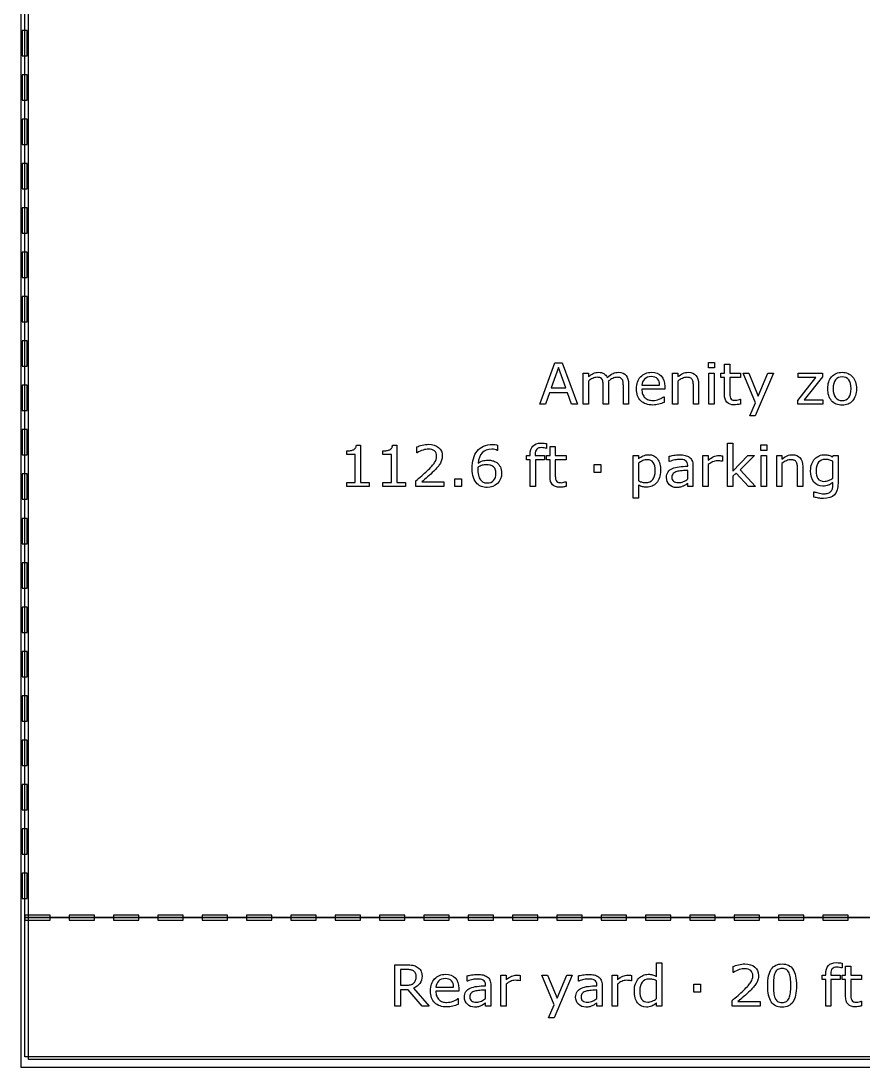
# Model space of a CAD drawing. Extents: x -13 to 750, y 12 to 2314.
# Drawn here: x 43.4 to 176.3, y 1844.3 to 2009.4 of the extents above; entities that cross this region are included whole.
import ezdxf

# ---------------------------------------------------------------- set-up
doc = ezdxf.new("R2010")
doc.units = 0
doc.layers.get('0').update_dxf_attribs({"linetype": 'CONTINUOUS'})

msp = doc.modelspace()

# ---------------------------------------------------------------- linework, layer by layer
at = {"color": 7}
for points in [[(43.400391, 2296.489609), (43.400391, 1844.29039), (268.59961, 1844.29039), (268.59961, 2296.489609)], [(44.599609, 2295.290391), (267.40039, 2295.290391), (267.40039, 1845.48961), (44.599609, 1845.48961)], [(44, 2011.89), (268, 2011.89), (268, 1867.89), (44, 1867.89)], [(43.599609, 2007.89), (43.599609, 2003.89), (44.400391, 2003.89), (44.400391, 2007.89)], [(43.599609, 2000.89), (43.599609, 1996.89), (44.400391, 1996.89), (44.400391, 2000.89)], [(43.599609, 1993.89), (43.599609, 1989.89), (44.400391, 1989.89), (44.400391, 1993.89)], [(43.599609, 1986.89), (43.599609, 1982.89), (44.400391, 1982.89), (44.400391, 1986.89)], [(43.599609, 1979.89), (43.599609, 1975.89), (44.400391, 1975.89), (44.400391, 1979.89)], [(43.599609, 1972.89), (43.599609, 1968.89), (44.400391, 1968.89), (44.400391, 1972.89)], [(43.599609, 1965.89), (43.599609, 1961.89), (44.400391, 1961.89), (44.400391, 1965.89)], [(43.599609, 1958.89), (43.599609, 1954.89), (44.400391, 1954.89), (44.400391, 1958.89)], [(131.22803, 1948.89), (130.30078, 1948.89), (129.65918, 1950.71373), (126.8291, 1950.71373), (126.1875, 1948.89), (125.3042, 1948.89), (127.68604, 1955.43346), (128.84619, 1955.43346)], [(152.85352, 1954.62047), (151.92187, 1954.62047), (151.92187, 1955.4774), (152.85352, 1955.4774)], [(129.39111, 1951.4608), (128.24414, 1954.6732), (127.09277, 1951.4608)], [(152.80078, 1948.89), (151.97461, 1948.89), (151.97461, 1953.79869), (152.80078, 1953.79869)], [(162.18311, 1953.79864), (159.31787, 1947.0794), (158.43457, 1947.0794), (159.34863, 1949.12725), (157.39307, 1953.79864), (158.28955, 1953.79864), (159.79687, 1950.15997), (161.31738, 1953.79864)], [(169.98779, 1948.89), (166.02393, 1948.89), (166.02393, 1949.50084), (168.88477, 1953.10875), (166.08545, 1953.10875), (166.08545, 1953.79869), (169.91309, 1953.79869), (169.91309, 1953.20982), (167.03906, 1949.58873), (169.98779, 1949.58873)], [(43.599609, 1951.89), (43.599609, 1947.89), (44.400391, 1947.89), (44.400391, 1951.89)], [(174.43506, 1951.34215)], [(175.2876, 1951.34215)], [(43.599609, 1944.89), (43.599609, 1940.89), (44.400391, 1940.89), (44.400391, 1944.89)], [(159.35962, 1935.89), (158.26978, 1935.89), (156.30103, 1938.03893), (155.76489, 1937.52916), (155.76489, 1935.89), (154.93872, 1935.89), (154.93872, 1942.72789), (155.76489, 1942.72789), (155.76489, 1938.34215), (158.15112, 1940.79869), (159.19263, 1940.79869), (156.91187, 1938.53111)], [(161.11743, 1941.62047), (160.18579, 1941.62047), (160.18579, 1942.4774), (161.11743, 1942.4774)], [(161.0647, 1935.89), (160.23853, 1935.89), (160.23853, 1940.79869), (161.0647, 1940.79869)], [(134.96118, 1938.13557), (133.91089, 1938.13557), (133.91089, 1939.37922), (134.96118, 1939.37922)], [(143.51733, 1938.38166)], [(144.36987, 1938.40363)], [(43.599609, 1937.89), (43.599609, 1933.89), (44.400391, 1933.89), (44.400391, 1937.89)], [(112.927, 1935.89), (111.87671, 1935.89), (111.87671, 1937.14244), (112.927, 1937.14244)], [(119.27276, 1938.01251)], [(148.65015, 1937.09852)], [(171.55005, 1937.2391)], [(43.599609, 1930.89), (43.599609, 1926.89), (44.400391, 1926.89), (44.400391, 1930.89)], [(43.599609, 1923.89), (43.599609, 1919.89), (44.400391, 1919.89), (44.400391, 1923.89)], [(43.599609, 1916.89), (43.599609, 1912.89), (44.400391, 1912.89), (44.400391, 1916.89)], [(43.599609, 1909.89), (43.599609, 1905.89), (44.400391, 1905.89), (44.400391, 1909.89)], [(43.599609, 1902.89), (43.599609, 1898.89), (44.400391, 1898.89), (44.400391, 1902.89)], [(43.599609, 1895.89), (43.599609, 1891.89), (44.400391, 1891.89), (44.400391, 1895.89)], [(43.599609, 1888.89), (43.599609, 1884.89), (44.400391, 1884.89), (44.400391, 1888.89)], [(43.599609, 1881.89), (43.599609, 1877.89), (44.400391, 1877.89), (44.400391, 1881.89)], [(43.599609, 1874.89), (43.599609, 1870.89), (44.400391, 1870.89), (44.400391, 1874.89)], [(44, 1868.29039), (44, 1867.48961), (48, 1867.48961), (48, 1868.29039)], [(44, 1867.89), (268, 1867.89), (268, 1845.89), (44, 1845.89)], [(51, 1868.29039), (51, 1867.48961), (55, 1867.48961), (55, 1868.29039)], [(58, 1868.29039), (58, 1867.48961), (62, 1867.48961), (62, 1868.29039)], [(65, 1868.29039), (65, 1867.48961), (69, 1867.48961), (69, 1868.29039)], [(72, 1868.29039), (72, 1867.48961), (76, 1867.48961), (76, 1868.29039)], [(79, 1868.29039), (79, 1867.48961), (83, 1867.48961), (83, 1868.29039)], [(86, 1868.29039), (86, 1867.48961), (90, 1867.48961), (90, 1868.29039)], [(93, 1868.29039), (93, 1867.48961), (97, 1867.48961), (97, 1868.29039)], [(100, 1868.29039), (100, 1867.48961), (104, 1867.48961), (104, 1868.29039)], [(107, 1868.29039), (107, 1867.48961), (111, 1867.48961), (111, 1868.29039)], [(114, 1868.29039), (114, 1867.48961), (118, 1867.48961), (118, 1868.29039)], [(121, 1868.29039), (121, 1867.48961), (125, 1867.48961), (125, 1868.29039)], [(128, 1868.29039), (128, 1867.48961), (132, 1867.48961), (132, 1868.29039)], [(135, 1868.29039), (135, 1867.48961), (139, 1867.48961), (139, 1868.29039)], [(142, 1868.29039), (142, 1867.48961), (146, 1867.48961), (146, 1868.29039)], [(149, 1868.29039), (149, 1867.48961), (153, 1867.48961), (153, 1868.29039)], [(156, 1868.29039), (156, 1867.48961), (160, 1867.48961), (160, 1868.29039)], [(163, 1868.29039), (163, 1867.48961), (167, 1867.48961), (167, 1868.29039)], [(170, 1868.29039), (170, 1867.48961), (174, 1867.48961), (174, 1868.29039)], [(105.80568, 1858.5921)], [(130.41504, 1858.79869), (127.5498, 1852.07945), (126.6665, 1852.07945), (127.58057, 1854.1273), (125.625, 1858.79869), (126.52148, 1858.79869), (128.02881, 1855.16002), (129.54932, 1858.79869)], [(150.68701, 1856.13561), (149.63672, 1856.13561), (149.63672, 1857.37926), (150.68701, 1857.37926)], [(165.81299, 1857.16393)], [(116.75244, 1855.09852)], [(134.31299, 1855.09852)], [(143.72168, 1855.09847)], [(164.65723, 1855.16881)]]:
    msp.add_lwpolyline(points, close=True, dxfattribs=at)
for points in [[(154.45312, 1950.4939), (154.45312, 1953.10426), (153.89502, 1953.10426), (153.89502, 1953.79859), (154.45312, 1953.79859), (154.45312, 1955.20924), (155.2793, 1955.20924), (155.2793, 1953.79859), (156.98437, 1953.79859), (156.98437, 1953.10426), (155.2793, 1953.10426), (155.2793, 1950.86744)], [(132.98161, 1952.55506), (132.98161, 1948.89), (132.15543, 1948.89), (132.15543, 1953.79869), (132.98161, 1953.79869), (132.98161, 1953.25377)], [(147.09663, 1952.55506), (147.09663, 1948.89), (146.27046, 1948.89), (146.27046, 1953.79869), (147.09663, 1953.79869), (147.09663, 1953.25377)], [(136.1501, 1952.03211), (136.1501, 1948.89), (135.32393, 1948.89), (135.32393, 1951.68492)], [(139.31836, 1948.89), (138.49219, 1948.89), (138.49219, 1951.68492)], [(139.31852, 1952.07604), (139.31836, 1948.89)], [(141.40137, 1951.89146), (144.21387, 1951.89146)], [(145.01802, 1951.70689), (145.01807, 1951.25865)], [(150.375, 1948.89), (149.54883, 1948.89), (149.54883, 1951.68492)], [(150.37495, 1952.07604), (150.375, 1948.89)], [(145.01807, 1951.25865), (141.40137, 1951.25865)], [(144.87744, 1950.08971), (144.92134, 1950.08971), (144.92134, 1949.18883)], [(156.94046, 1949.67649), (156.98436, 1949.67649), (156.98437, 1948.9339)], [(96.346436, 1942.45539), (97.027588, 1942.45539), (97.027588, 1936.55793), (98.363525, 1936.55793), (98.363525, 1935.89)], [(102.06812, 1942.45539), (102.74927, 1942.45539), (102.74927, 1936.55793), (104.08521, 1936.55793), (104.08521, 1935.89)], [(105.95728, 1941.23814), (105.91338, 1941.23814), (105.91338, 1942.161)], [(118.6355, 1942.4554), (118.6355, 1941.61604), (118.5916, 1941.61604)], [(126.37866, 1941.92805), (126.33476, 1941.92805)], [(126.91919, 1937.49391), (126.91919, 1940.10427), (126.36108, 1940.10427), (126.36108, 1940.7986), (126.91919, 1940.7986), (126.91919, 1942.20925), (127.74536, 1942.20925), (127.74536, 1940.7986), (129.45044, 1940.7986), (129.45044, 1940.10427), (127.74536, 1940.10427), (127.74536, 1937.86745)], [(126.3787, 1942.68394), (126.37866, 1941.92805)], [(98.363525, 1935.89), (94.821533, 1935.89), (94.821533, 1936.55797), (96.183838, 1936.55797), (96.183838, 1940.94371), (94.821533, 1940.94371), (94.821533, 1941.54137)], [(104.08521, 1935.89), (100.54321, 1935.89), (100.54321, 1936.55797), (101.90552, 1936.55797), (101.90552, 1940.94371), (100.54321, 1940.94371), (100.54321, 1941.54137)], [(124.58134, 1940.9656), (124.58134, 1940.79861), (126.07108, 1940.79861), (126.07108, 1940.10428), (124.60771, 1940.10428), (124.60771, 1935.89), (123.78153, 1935.89), (123.78153, 1940.10436), (123.22343, 1940.10436), (123.22343, 1940.79869), (123.78153, 1940.79869), (123.78153, 1940.96129)], [(140.87622, 1936.13605), (140.87622, 1934.07941), (140.05005, 1934.07941), (140.05005, 1940.79865), (140.87622, 1940.79865), (140.87622, 1940.28449)], [(145.78052, 1939.85382), (145.73662, 1939.85382), (145.73662, 1940.69317)], [(151.88896, 1939.37486), (151.88896, 1935.89), (151.06278, 1935.89), (151.06278, 1940.79869), (151.88896, 1940.79869), (151.88896, 1940.07359)], [(154.12577, 1940.74589), (154.12573, 1939.89781)], [(163.52568, 1939.55506), (163.52568, 1935.89), (162.69951, 1935.89), (162.69951, 1940.79869), (163.52568, 1940.79869), (163.52568, 1940.25377)], [(171.54999, 1940.58771), (171.60269, 1940.79865), (172.37613, 1940.79865), (172.37622, 1936.44811)], [(140.87622, 1939.59013), (140.87622, 1936.80839)], [(148.65015, 1939.13317), (148.65015, 1939.26062)], [(148.65015, 1937.0985), (148.65015, 1938.4652)], [(149.47197, 1939.22099), (149.47192, 1935.89)], [(154.12573, 1939.89781), (154.08183, 1939.89781)], [(166.80396, 1935.89), (165.97778, 1935.89), (165.97778, 1938.68492)], [(166.80401, 1939.07604), (166.80396, 1935.89)], [(171.55005, 1937.23912), (171.55005, 1939.91539)], [(110.18042, 1935.89), (105.75073, 1935.89), (105.75073, 1936.80846)], [(106.66043, 1936.64146), (110.18045, 1936.64146), (110.18042, 1935.89)], [(118.381, 1937.97729), (118.38062, 1937.97736)], [(129.40651, 1936.6765), (129.45041, 1936.6765), (129.45044, 1935.93391)], [(149.47192, 1935.89), (148.65015, 1935.89), (148.65015, 1936.41295)], [(168.57056, 1934.24202), (168.57056, 1935.08577), (168.61446, 1935.08577)], [(171.54999, 1936.1097), (171.54999, 1936.55794)], [(143.72168, 1858.60093), (143.72168, 1860.72788), (144.54785, 1860.72788), (144.54785, 1853.89)], [(173.02445, 1860.68394), (173.02441, 1859.92809)], [(107.84033, 1853.89), (106.71094, 1853.89), (104.52246, 1856.49156), (103.29639, 1856.49156), (103.29639, 1853.89), (102.42627, 1853.89), (102.42627, 1860.43346), (104.25879, 1860.43346)], [(104.32031, 1859.68635), (103.29639, 1859.68635), (103.29639, 1857.21662), (104.17529, 1857.21662)], [(155.87695, 1859.23814), (155.83305, 1859.23814), (155.83305, 1860.161)], [(173.02441, 1859.92809), (172.98051, 1859.92809)], [(173.56494, 1855.49395), (173.56494, 1858.10431), (173.00684, 1858.10431), (173.00684, 1858.79864), (173.56494, 1858.79864), (173.56494, 1860.20929), (174.39111, 1860.20929), (174.39111, 1858.79864), (176.09619, 1858.79864), (176.09619, 1858.10431), (174.39111, 1858.10431), (174.39111, 1855.86749)], [(113.88281, 1857.85382), (113.83891, 1857.85382), (113.83891, 1858.69317)], [(119.99116, 1857.37486), (119.99116, 1853.89), (119.16499, 1853.89), (119.16499, 1858.79869), (119.99116, 1858.79869), (119.99116, 1858.07359)], [(122.22803, 1857.89781), (122.18403, 1857.89781)], [(122.22798, 1858.74589), (122.22803, 1857.89781)], [(131.44336, 1857.85382), (131.39936, 1857.85382), (131.39936, 1858.69317)], [(137.5518, 1857.37486), (137.5518, 1853.89), (136.72563, 1853.89), (136.72563, 1858.79869), (137.5518, 1858.79869), (137.5518, 1858.07359)], [(139.78857, 1857.89781), (139.74467, 1857.89781)], [(139.78861, 1858.74589), (139.78857, 1857.89781)], [(143.72168, 1855.0985), (143.72168, 1857.91539)], [(171.22709, 1858.96564), (171.22709, 1858.79865), (172.71684, 1858.79865), (172.71684, 1858.10432), (171.25346, 1858.10432), (171.25346, 1853.89), (170.42729, 1853.89), (170.42729, 1858.10436), (169.86918, 1858.10436), (169.86918, 1858.79869), (170.42729, 1858.79869), (170.42729, 1858.96129)], [(105.37939, 1856.75084), (107.84033, 1853.89)], [(108.89063, 1856.89146), (111.70313, 1856.89146)], [(112.50732, 1856.25865), (108.89063, 1856.25865)], [(112.50728, 1856.70689), (112.50732, 1856.25865)], [(116.75244, 1857.13317), (116.75244, 1857.26062)], [(116.75244, 1855.0985), (116.75244, 1856.4652)], [(117.57426, 1857.22099), (117.57422, 1853.89)], [(134.31299, 1857.13317), (134.31299, 1857.26062)], [(134.31299, 1855.0985), (134.31299, 1856.4652)], [(135.13472, 1857.22099), (135.13477, 1853.89)], [(112.3667, 1855.08971), (112.4106, 1855.08971), (112.4106, 1854.18883)], [(117.57422, 1853.89), (116.75244, 1853.89), (116.75244, 1854.41295)], [(135.13477, 1853.89), (134.31299, 1853.89), (134.31299, 1854.41295)], [(144.54785, 1853.89), (143.72168, 1853.89), (143.72168, 1854.40416)], [(160.1001, 1853.89), (155.67041, 1853.89), (155.67041, 1854.80846)], [(156.5801, 1854.64146), (160.10012, 1854.64146), (160.1001, 1853.89)], [(176.05227, 1854.67654), (176.09617, 1854.67654), (176.09619, 1853.93395)]]:
    msp.add_lwpolyline(points, dxfattribs=at)
for points in [[(132.98161, 1953.25377), (133.239417, 1953.467637), (133.495763, 1953.63463), (133.75065, 1953.75475)], [(134.33952, 1953.14832), (134.113933, 1953.14832), (133.88688, 1953.092657), (133.65836, 1952.98133)], [(133.75065, 1953.75475), (134.008463, 1953.874863), (134.28239, 1953.93492), (134.57243, 1953.93492)], [(134.88444, 1953.05162), (134.75846, 1953.116087), (134.57682, 1953.14832), (134.33952, 1953.14832)], [(134.57243, 1953.93492), (134.90641, 1953.93492), (135.189123, 1953.864607), (135.42057, 1953.72398)], [(135.42057, 1953.72398), (135.654943, 1953.58336), (135.82926, 1953.388537), (135.94352, 1953.13951)], [(135.94352, 1953.13951), (136.277507, 1953.420763), (136.582193, 1953.622913), (136.85758, 1953.74596)], [(137.50777, 1953.14832), (137.276323, 1953.14832), (137.04488, 1953.089727), (136.81344, 1952.97254)], [(136.85758, 1953.74596), (137.132973, 1953.871933), (137.427407, 1953.93492), (137.74088, 1953.93492)], [(138.05269, 1953.05162), (137.926717, 1953.116087), (137.745077, 1953.14832), (137.50777, 1953.14832)], [(137.74088, 1953.93492), (138.279947, 1953.93492), (138.67692, 1953.770857), (138.9318, 1953.44273)], [(138.9318, 1953.44273), (139.189613, 1953.117537), (139.31852, 1952.661973), (139.31852, 1952.07604)], [(140.56196, 1951.31578), (140.56196, 1952.118513), (140.780223, 1952.75572), (141.21675, 1953.2274)], [(141.21675, 1953.2274), (141.656203, 1953.69908), (142.23335, 1953.93492), (142.94819, 1953.93492)], [(142.9043, 1953.25377), (142.461913, 1953.25377), (142.108883, 1953.1234), (141.84521, 1952.86266)], [(143.88428, 1952.89781), (143.670413, 1953.135117), (143.343753, 1953.25377), (142.9043, 1953.25377)], [(142.94819, 1953.93492), (143.610303, 1953.93492), (144.12007, 1953.74156), (144.47749, 1953.35484)], [(144.47749, 1953.35484), (144.837843, 1952.968127), (145.01802, 1952.41881), (145.01802, 1951.70689)], [(147.09663, 1953.25377), (147.354443, 1953.467637), (147.621043, 1953.63463), (147.89643, 1953.75475)], [(148.51167, 1953.14832), (148.286083, 1953.14832), (148.050243, 1953.092657), (147.80415, 1952.98133)], [(147.89643, 1953.75475), (148.171823, 1953.874863), (148.45454, 1953.93492), (148.74458, 1953.93492)], [(149.0478, 1953.05602), (148.910107, 1953.117553), (148.731397, 1953.14832), (148.51167, 1953.14832)], [(148.74458, 1953.93492), (149.274853, 1953.93492), (149.67915, 1953.775253), (149.95747, 1953.45592)], [(149.95747, 1953.45592), (150.23579, 1953.13658), (150.37495, 1952.67662), (150.37495, 1952.07604)], [(170.75684, 1951.34215), (170.75684, 1952.141957), (170.960453, 1952.773303), (171.36768, 1953.23619)], [(171.36768, 1953.23619), (171.777833, 1953.70201), (172.330077, 1953.93492), (173.02441, 1953.93492)], [(173.02441, 1953.22301), (172.57617, 1953.22301), (172.22754, 1953.067737), (171.97852, 1952.75719)], [(173.02441, 1953.93492), (173.71289, 1953.93492), (174.262207, 1953.70201), (174.67236, 1953.23619)], [(174.06152, 1952.75719), (173.8125, 1953.067737), (173.466797, 1953.22301), (173.02441, 1953.22301)], [(174.67236, 1953.23619), (175.08252, 1952.773303), (175.2876, 1952.141957), (175.2876, 1951.34215)], [(133.65836, 1952.98133), (133.432773, 1952.870003), (133.20719, 1952.727913), (132.98161, 1952.55506)], [(135.17448, 1952.77037), (135.107093, 1952.89635), (135.010413, 1952.9901), (134.88444, 1953.05162)], [(135.29313, 1952.30016), (135.27553, 1952.496447), (135.23598, 1952.653183), (135.17448, 1952.77037)], [(135.32393, 1951.68492), (135.32393, 1951.90172), (135.313663, 1952.1068), (135.29313, 1952.30016)], [(136.81344, 1952.97254), (136.581993, 1952.85828), (136.350547, 1952.711797), (136.1191, 1952.53309)], [(136.1191, 1952.53309), (136.1279, 1952.465703), (136.135233, 1952.3866), (136.1411, 1952.29578)], [(136.1411, 1952.29578), (136.1471, 1952.207893), (136.1501, 1952.120003), (136.1501, 1952.03211)], [(138.34273, 1952.76598), (138.27535, 1952.891953), (138.17867, 1952.987167), (138.05269, 1953.05162)], [(138.46139, 1952.29576), (138.44379, 1952.492053), (138.404237, 1952.648793), (138.34273, 1952.76598)], [(138.49219, 1951.68492), (138.49219, 1951.89586), (138.481923, 1952.099473), (138.46139, 1952.29576)], [(141.84521, 1952.86266), (141.58447, 1952.601913), (141.436523, 1952.27818), (141.40137, 1951.89146)], [(144.21387, 1951.89146), (144.211203, 1952.32506), (144.10134, 1952.66051), (143.88428, 1952.89781)], [(147.80415, 1952.98133), (147.558057, 1952.870003), (147.322217, 1952.727913), (147.09663, 1952.55506)], [(149.36421, 1952.78355), (149.290963, 1952.906603), (149.185493, 1952.997427), (149.0478, 1953.05602)], [(149.50923, 1952.31773), (149.482897, 1952.51695), (149.434557, 1952.672223), (149.36421, 1952.78355)], [(149.54883, 1951.68492), (149.54883, 1951.910507), (149.53563, 1952.121443), (149.50923, 1952.31773)], [(171.97852, 1952.75719), (171.73242, 1952.44957), (171.60937, 1951.97789), (171.60937, 1951.34215)], [(174.43506, 1951.34215), (174.43506, 1951.97789), (174.310547, 1952.44957), (174.06152, 1952.75719)], [(141.24751, 1949.43492), (140.790477, 1949.877307), (140.56196, 1950.50426), (140.56196, 1951.31578)], [(141.40137, 1951.25865), (141.40137, 1950.956897), (141.44678, 1950.693227), (141.5376, 1950.46764)], [(141.5376, 1950.46764), (141.62842, 1950.24498), (141.75293, 1950.061873), (141.91113, 1949.91832)], [(141.91113, 1949.91832), (142.063477, 1949.777693), (142.243653, 1949.672223), (142.45166, 1949.60191)], [(144.15234, 1949.6942), (144.492187, 1949.828967), (144.733887, 1949.960803), (144.87744, 1950.08971)], [(154.84424, 1949.19752), (154.583493, 1949.467047), (154.45312, 1949.899173), (154.45312, 1950.4939)], [(155.2793, 1950.86744), (155.2793, 1950.609627), (155.285167, 1950.407477), (155.2969, 1950.26099)], [(155.2969, 1950.26099), (155.308633, 1950.117437), (155.34965, 1949.982673), (155.41995, 1949.8567)], [(155.41995, 1949.8567), (155.484417, 1949.739513), (155.572307, 1949.653087), (155.68362, 1949.59742)], [(171.36768, 1949.44811), (170.960453, 1949.910997), (170.75684, 1950.542343), (170.75684, 1951.34215)], [(171.60937, 1951.34215), (171.60937, 1950.726917), (171.733883, 1950.25963), (171.98291, 1949.94029)], [(171.98291, 1949.94029), (172.231937, 1949.623883), (172.579103, 1949.46568), (173.02441, 1949.46568)], [(173.02441, 1949.46568), (173.463863, 1949.46568), (173.808103, 1949.62242), (174.05713, 1949.9359)], [(174.05713, 1949.9359), (174.309083, 1950.252307), (174.43506, 1950.721057), (174.43506, 1951.34215)], [(175.2876, 1951.34215), (175.2876, 1950.542343), (175.08252, 1949.910997), (174.67236, 1949.44811)], [(143.15474, 1948.77574), (142.340287, 1948.77574), (141.704543, 1948.995467), (141.24751, 1949.43492)], [(142.45166, 1949.60191), (142.6626, 1949.531603), (142.894047, 1949.49645), (143.146, 1949.49645)], [(143.146, 1949.49645), (143.47998, 1949.49645), (143.815427, 1949.562367), (144.15234, 1949.6942)], [(144.0688, 1948.89439), (143.77876, 1948.81529), (143.474073, 1948.77574), (143.15474, 1948.77574)], [(144.92134, 1949.18883), (144.64302, 1949.071643), (144.35884, 1948.973497), (144.0688, 1948.89439)], [(155.98682, 1948.79322), (155.48584, 1948.79322), (155.10498, 1948.927987), (154.84424, 1949.19752)], [(155.68362, 1949.59742), (155.79788, 1949.544687), (155.970733, 1949.51832), (156.20218, 1949.51832)], [(156.47461, 1948.83282), (156.29297, 1948.80642), (156.130373, 1948.79322), (155.98682, 1948.79322)], [(156.20218, 1949.51832), (156.336947, 1949.51832), (156.47757, 1949.537353), (156.62405, 1949.57542)], [(156.98437, 1948.9339), (156.829097, 1948.8929), (156.659177, 1948.859207), (156.47461, 1948.83282)], [(156.62405, 1949.57542), (156.770537, 1949.61642), (156.876007, 1949.65011), (156.94046, 1949.67649)], [(173.02441, 1948.75377), (172.330077, 1948.75377), (171.777833, 1948.985217), (171.36768, 1949.44811)], [(174.67236, 1949.44811), (174.262207, 1948.985217), (173.71289, 1948.75377), (173.02441, 1948.75377)], [(94.821533, 1941.54137), (95.006104, 1941.54137), (95.203858, 1941.556003), (95.414795, 1941.58527)], [(95.414795, 1941.58527), (95.625732, 1941.61747), (95.7854, 1941.66288), (95.893799, 1941.7215)], [(95.893799, 1941.7215), (96.028564, 1941.794747), (96.134033, 1941.887033), (96.210205, 1941.99836)], [(96.210205, 1941.99836), (96.289306, 1942.11262), (96.334717, 1942.264963), (96.346436, 1942.45539)], [(100.54321, 1941.54137), (100.727783, 1941.54137), (100.925537, 1941.556003), (101.13647, 1941.58527)], [(101.13647, 1941.58527), (101.34741, 1941.61747), (101.50708, 1941.66288), (101.61548, 1941.7215)], [(101.61548, 1941.7215), (101.750247, 1941.794747), (101.855713, 1941.887033), (101.93188, 1941.99836)], [(101.93188, 1941.99836), (102.010987, 1942.11262), (102.0564, 1942.264963), (102.06812, 1942.45539)], [(105.91338, 1942.161), (106.121387, 1942.263533), (106.398243, 1942.357283), (106.74395, 1942.44225)], [(106.86694, 1941.66881), (106.556393, 1941.575057), (106.253173, 1941.4315), (105.95728, 1941.23814)], [(106.74395, 1942.44225), (107.092583, 1942.52721), (107.429497, 1942.56969), (107.75469, 1942.56969)], [(107.73267, 1941.80943), (107.466063, 1941.80943), (107.177487, 1941.762557), (106.86694, 1941.66881)], [(108.6687, 1941.51939), (108.446047, 1941.71275), (108.134037, 1941.80943), (107.73267, 1941.80943)], [(107.75469, 1942.56969), (108.42559, 1942.56969), (108.95147, 1942.40709), (109.33233, 1942.08189)], [(109.33233, 1942.08189), (109.713183, 1941.75963), (109.90361, 1941.321643), (109.90361, 1940.76793)], [(115.4231, 1941.50182), (115.680907, 1941.832873), (116.013423, 1942.090683), (116.42065, 1942.27525)], [(117.7127, 1941.80059), (117.082813, 1941.80059), (116.58037, 1941.602837), (116.20537, 1941.20733)], [(116.42065, 1942.27525), (116.827877, 1942.46275), (117.302487, 1942.5565), (117.84448, 1942.5565)], [(118.21807, 1941.73909), (118.054003, 1941.78009), (117.885547, 1941.80059), (117.7127, 1941.80059)], [(117.84448, 1942.5565), (118.017333, 1942.5565), (118.162353, 1942.549167), (118.27954, 1942.5345)], [(118.5916, 1941.61604), (118.509573, 1941.659973), (118.385063, 1941.70099), (118.21807, 1941.73909)], [(118.27954, 1942.5345), (118.396727, 1942.519833), (118.51538, 1942.493467), (118.6355, 1942.4554)], [(123.78153, 1940.96129), (123.78153, 1941.544297), (123.92655, 1941.991073), (124.21659, 1942.30162)], [(124.21659, 1942.30162), (124.50663, 1942.6151), (124.925577, 1942.77184), (125.47343, 1942.77184)], [(124.81864, 1941.81375), (124.66044, 1941.658477), (124.58134, 1941.37576), (124.58134, 1940.9656)], [(125.59208, 1942.05105), (125.237587, 1942.05105), (124.979773, 1941.97195), (124.81864, 1941.81375)], [(125.47343, 1942.77184), (125.657997, 1942.77184), (125.823523, 1942.76304), (125.97001, 1942.74544)], [(125.9788, 1942.00715), (125.832313, 1942.036417), (125.703407, 1942.05105), (125.59208, 1942.05105)], [(125.97001, 1942.74544), (126.119423, 1942.72784), (126.255653, 1942.70734), (126.3787, 1942.68394)], [(126.33476, 1941.92805), (126.24394, 1941.954383), (126.125287, 1941.98075), (125.9788, 1942.00715)], [(109.00708, 1940.72398), (109.00708, 1941.063827), (108.894287, 1941.328963), (108.6687, 1941.51939)], [(108.69507, 1939.68248), (108.903077, 1940.004747), (109.00708, 1940.351913), (109.00708, 1940.72398)], [(109.80691, 1940.0692), (109.745377, 1939.855333), (109.653093, 1939.65172), (109.53006, 1939.45836)], [(109.90361, 1940.76793), (109.90361, 1940.518903), (109.871377, 1940.285993), (109.80691, 1940.0692)], [(114.64087, 1938.76402), (114.64087, 1939.3441), (114.702393, 1939.85826), (114.82544, 1940.3065)], [(114.82544, 1940.3065), (114.951413, 1940.754747), (115.150633, 1941.153187), (115.4231, 1941.50182)], [(116.20537, 1941.20733), (115.83037, 1940.814757), (115.61211, 1940.28302), (115.55059, 1939.61212)], [(115.55059, 1939.61212), (115.796683, 1939.761533), (116.03838, 1939.874327), (116.27568, 1939.9505)], [(116.27568, 1939.9505), (116.51592, 1940.0296), (116.792777, 1940.06915), (117.10625, 1940.06915)], [(117.10625, 1940.06915), (117.38457, 1940.06915), (117.6292, 1940.042783), (117.84014, 1939.99005)], [(117.84014, 1939.99005), (118.054007, 1939.94025), (118.272267, 1939.83771), (118.49492, 1939.68243)], [(140.87622, 1940.28449), (141.095947, 1940.469063), (141.34204, 1940.622873), (141.6145, 1940.74592)], [(141.56616, 1939.99442), (141.325927, 1939.89188), (141.095947, 1939.757117), (140.87622, 1939.59013)], [(142.28247, 1940.14823), (142.045163, 1940.14823), (141.806393, 1940.09696), (141.56616, 1939.99442)], [(141.6145, 1940.74592), (141.889893, 1940.871893), (142.182863, 1940.93488), (142.49341, 1940.93488)], [(143.21411, 1939.70878), (143.011963, 1940.001747), (142.701417, 1940.14823), (142.28247, 1940.14823)], [(142.49341, 1940.93488), (143.085203, 1940.93488), (143.545163, 1940.71076), (143.87329, 1940.26252)], [(143.87329, 1940.26252), (144.204343, 1939.817207), (144.36987, 1939.197577), (144.36987, 1938.40363)], [(145.73662, 1940.69317), (145.897753, 1940.737103), (146.130663, 1940.785443), (146.43535, 1940.83819)], [(146.60669, 1940.09991), (146.34009, 1940.044243), (146.0647, 1939.962213), (145.78052, 1939.85382)], [(146.43535, 1940.83819), (146.740037, 1940.890923), (147.04033, 1940.91729), (147.33623, 1940.91729)], [(147.33179, 1940.18781), (147.11499, 1940.18781), (146.87329, 1940.15851), (146.60669, 1940.09991)], [(147.84595, 1940.15271), (147.681883, 1940.17611), (147.510497, 1940.18781), (147.33179, 1940.18781)], [(147.33623, 1940.91729), (147.681937, 1940.91729), (147.98223, 1940.88799), (148.23711, 1940.82939)], [(148.26782, 1940.01647), (148.150633, 1940.083857), (148.01001, 1940.12927), (147.84595, 1940.15271)], [(148.23711, 1940.82939), (148.494923, 1940.773723), (148.71758, 1940.677043), (148.90508, 1940.53935)], [(148.54907, 1939.72644), (148.484603, 1939.849487), (148.390853, 1939.946163), (148.26782, 1940.01647)], [(148.90508, 1940.53935), (149.089647, 1940.40459), (149.23027, 1940.230273), (149.32695, 1940.0164)], [(149.32695, 1940.0164), (149.42363, 1939.802533), (149.47197, 1939.537397), (149.47197, 1939.22099)], [(151.88896, 1940.07359), (152.21708, 1940.337263), (152.505653, 1940.5233), (152.75468, 1940.6317)], [(153.31278, 1939.98131), (153.0579, 1939.98131), (152.811807, 1939.92418), (152.5745, 1939.80992)], [(152.75468, 1940.6317), (153.006633, 1940.743027), (153.26298, 1940.79869), (153.52372, 1940.79869)], [(153.72148, 1939.95931), (153.60722, 1939.973977), (153.470987, 1939.98131), (153.31278, 1939.98131)], [(153.52372, 1940.79869), (153.667273, 1940.79869), (153.771277, 1940.79429), (153.83573, 1940.78549)], [(154.08183, 1939.89781), (153.958783, 1939.927077), (153.838667, 1939.947577), (153.72148, 1939.95931)], [(153.83573, 1940.78549), (153.900197, 1940.77949), (153.996877, 1940.76629), (154.12577, 1940.74589)], [(163.52568, 1940.25377), (163.783493, 1940.467637), (164.050097, 1940.63463), (164.32549, 1940.75475)], [(164.2332, 1939.98133), (163.987107, 1939.870003), (163.751267, 1939.727913), (163.52568, 1939.55506)], [(164.94072, 1940.14832), (164.715133, 1940.14832), (164.479293, 1940.092657), (164.2332, 1939.98133)], [(164.32549, 1940.75475), (164.600883, 1940.874863), (164.883597, 1940.93492), (165.17363, 1940.93492)], [(165.47686, 1940.05602), (165.33916, 1940.117553), (165.160447, 1940.14832), (164.94072, 1940.14832)], [(165.17363, 1940.93492), (165.703903, 1940.93492), (166.1082, 1940.775253), (166.38652, 1940.45592)], [(165.79326, 1939.78355), (165.72002, 1939.906603), (165.614553, 1939.997427), (165.47686, 1940.05602)], [(166.38652, 1940.45592), (166.664847, 1940.13658), (166.80401, 1939.67662), (166.80401, 1939.07604)], [(168.23212, 1939.4803), (168.352233, 1939.78792), (168.51483, 1940.053057), (168.71991, 1940.27571)], [(168.71991, 1940.27571), (168.910343, 1940.483717), (169.14179, 1940.64485), (169.41425, 1940.75911)], [(170.37231, 1940.19223), (169.91821, 1940.19223), (169.56079, 1940.039883), (169.30005, 1939.73519)], [(169.41425, 1940.75911), (169.68671, 1940.876297), (169.957703, 1940.93489), (170.22723, 1940.93489)], [(170.22723, 1940.93489), (170.51141, 1940.93489), (170.748717, 1940.90559), (170.93915, 1940.84699)], [(170.93481, 1940.12633), (170.74731, 1940.170263), (170.55981, 1940.19223), (170.37231, 1940.19223)], [(171.55005, 1939.91539), (171.330323, 1940.014997), (171.125243, 1940.08531), (170.93481, 1940.12633)], [(170.93915, 1940.84699), (171.13251, 1940.791323), (171.336123, 1940.704897), (171.54999, 1940.58771)], [(106.67358, 1937.59947), (106.984127, 1937.863143), (107.272703, 1938.12535), (107.53931, 1938.38609)], [(107.53931, 1938.38609), (108.10181, 1938.931017), (108.487063, 1939.363147), (108.69507, 1939.68248)], [(108.56766, 1938.33775), (108.25418, 1938.030137), (107.93045, 1937.73131), (107.59647, 1937.44127)], [(109.12576, 1938.92223), (108.97342, 1938.746443), (108.787387, 1938.551617), (108.56766, 1938.33775)], [(109.53006, 1939.45836), (109.4158, 1939.27672), (109.281033, 1939.09801), (109.12576, 1938.92223)], [(114.84302, 1937.31383), (114.708253, 1937.715197), (114.64087, 1938.198593), (114.64087, 1938.76402)], [(115.53294, 1938.79908), (115.530273, 1938.74048), (115.52894, 1938.665773), (115.52894, 1938.57496)], [(115.52894, 1938.57496), (115.52894, 1938.112067), (115.575817, 1937.745857), (115.66957, 1937.47633)], [(115.54614, 1938.98804), (115.54014, 1938.923573), (115.53574, 1938.860587), (115.53294, 1938.79908)], [(116.20532, 1939.26051), (115.991453, 1939.20191), (115.771727, 1939.111087), (115.54614, 1938.98804)], [(116.89966, 1939.34841), (116.650633, 1939.34841), (116.419187, 1939.31911), (116.20532, 1939.26051)], [(117.41382, 1939.30451), (117.249753, 1939.333777), (117.078367, 1939.34841), (116.89966, 1939.34841)], [(117.86206, 1939.11994), (117.727293, 1939.213693), (117.57788, 1939.275217), (117.41382, 1939.30451)], [(118.25757, 1938.65412), (118.17847, 1938.832833), (118.046633, 1938.988107), (117.86206, 1939.11994)], [(118.38062, 1937.97736), (118.38062, 1938.24982), (118.339603, 1938.475407), (118.25757, 1938.65412)], [(118.49492, 1939.68243), (118.752733, 1939.503717), (118.946093, 1939.27813), (119.075, 1939.00567)], [(119.075, 1939.00567), (119.20684, 1938.73321), (119.27276, 1938.402157), (119.27276, 1938.01251)], [(143.13062, 1937.00178), (143.388427, 1937.312327), (143.51733, 1937.772287), (143.51733, 1938.38166)], [(143.51733, 1938.38163), (143.51733, 1938.973423), (143.416257, 1939.415807), (143.21411, 1939.70878)], [(144.36987, 1938.40363), (144.36987, 1938.005197), (144.312743, 1937.64045), (144.19849, 1937.30939)], [(145.53882, 1938.21472), (145.699953, 1938.446167), (145.92847, 1938.627807), (146.22437, 1938.75964)], [(146.22437, 1938.75964), (146.523197, 1938.891473), (146.882083, 1938.98083), (147.30103, 1939.02771)], [(146.94946, 1938.27186), (146.71216, 1938.204473), (146.520267, 1938.099003), (146.37378, 1937.95545)], [(147.75806, 1938.3993), (147.418213, 1938.370033), (147.14868, 1938.327553), (146.94946, 1938.27186)], [(147.30103, 1939.02771), (147.71997, 1939.074577), (148.169677, 1939.10973), (148.65015, 1939.13317)], [(148.65015, 1938.4652), (148.398197, 1938.450533), (148.100833, 1938.428567), (147.75806, 1938.3993)], [(148.65015, 1939.26062), (148.65015, 1939.44812), (148.616457, 1939.603393), (148.54907, 1939.72644)], [(152.5745, 1939.80992), (152.3372, 1939.698593), (152.108687, 1939.553573), (151.88896, 1939.37486)], [(165.93828, 1939.31773), (165.911947, 1939.51695), (165.863607, 1939.672223), (165.79326, 1939.78355)], [(165.97778, 1938.68492), (165.97778, 1938.910507), (165.964613, 1939.121443), (165.93828, 1939.31773)], [(168.05634, 1938.39046), (168.05634, 1938.812333), (168.114933, 1939.175613), (168.23212, 1939.4803)], [(168.5705, 1936.59749), (168.227727, 1937.022297), (168.05634, 1937.619953), (168.05634, 1938.39046)], [(169.30005, 1939.73519), (169.03931, 1939.430503), (168.90894, 1938.988123), (168.90894, 1938.40805)], [(168.90894, 1938.40805), (168.90894, 1937.857263), (169.005617, 1937.439783), (169.19897, 1937.15561)], [(105.75073, 1936.80846), (106.05835, 1937.072127), (106.365967, 1937.335797), (106.67358, 1937.59947)], [(107.59647, 1937.44127), (107.262483, 1937.154163), (106.95047, 1936.88756), (106.66043, 1936.64146)], [(115.42749, 1936.34703), (115.175537, 1936.590197), (114.980713, 1936.912463), (114.84302, 1937.31383)], [(115.66957, 1937.47633), (115.76625, 1937.209723), (115.898087, 1936.998783), (116.06508, 1936.84351)], [(116.06508, 1936.84351), (116.199847, 1936.714603), (116.344867, 1936.61939), (116.50014, 1936.55787)], [(117.0143, 1936.46997), (117.4391, 1936.46997), (117.773083, 1936.598877), (118.01625, 1936.85669)], [(118.01625, 1936.85669), (118.259417, 1937.11743), (118.381, 1937.490963), (118.381, 1937.97729)], [(119.27271, 1938.01256), (119.27271, 1937.34752), (119.052983, 1936.804063), (118.61353, 1936.38219)], [(127.3103, 1936.19753), (127.04956, 1936.467057), (126.91919, 1936.899183), (126.91919, 1937.49391)], [(127.74536, 1937.86745), (127.74536, 1937.609637), (127.751227, 1937.407487), (127.76296, 1937.261)], [(127.76296, 1937.261), (127.774693, 1937.117447), (127.81571, 1936.982683), (127.88601, 1936.85671)], [(127.88601, 1936.85671), (127.950477, 1936.739523), (128.038367, 1936.653097), (128.14968, 1936.59743)], [(129.09011, 1936.57543), (129.23659, 1936.61643), (129.342057, 1936.65012), (129.40651, 1936.6765)], [(140.87622, 1936.80839), (141.110593, 1936.702917), (141.311277, 1936.63114), (141.47827, 1936.59306)], [(142.05396, 1936.53596), (142.51392, 1936.53596), (142.872807, 1936.691233), (143.13062, 1937.00178)], [(144.19849, 1937.30939), (144.08423, 1936.98127), (143.923097, 1936.70295), (143.71509, 1936.47443)], [(145.30151, 1937.31384), (145.30151, 1937.685907), (145.380613, 1937.9862), (145.53882, 1938.21472)], [(145.76294, 1936.19323), (145.45532, 1936.486203), (145.30151, 1936.85974), (145.30151, 1937.31384)], [(146.37378, 1937.95545), (146.227293, 1937.814823), (146.15405, 1937.62), (146.15405, 1937.37098)], [(146.15405, 1937.37098), (146.15405, 1937.089727), (146.239013, 1936.877323), (146.40894, 1936.73377)], [(146.40894, 1936.73377), (146.57886, 1936.593143), (146.838137, 1936.52283), (147.18677, 1936.52283)], [(147.18677, 1936.52283), (147.47681, 1936.52283), (147.741947, 1936.578493), (147.98218, 1936.68982)], [(147.98218, 1936.68982), (148.222413, 1936.80408), (148.44507, 1936.940313), (148.65015, 1937.09852)], [(169.19897, 1937.15561), (169.39233, 1936.87143), (169.713133, 1936.72934), (170.16138, 1936.72934)], [(170.16138, 1936.72934), (170.401613, 1936.72934), (170.641847, 1936.77475), (170.88208, 1936.86557)], [(170.88208, 1936.86557), (171.125247, 1936.959317), (171.347903, 1937.083827), (171.55005, 1937.2391)], [(116.12622, 1935.90318), (115.862547, 1936.002793), (115.629637, 1936.150743), (115.42749, 1936.34703)], [(117.00513, 1935.75377), (116.682863, 1935.75377), (116.389893, 1935.803573), (116.12622, 1935.90318)], [(116.50014, 1936.55787), (116.65834, 1936.49927), (116.829727, 1936.46997), (117.0143, 1936.46997)], [(118.61353, 1936.38219), (118.177003, 1935.963243), (117.64087, 1935.75377), (117.00513, 1935.75377)], [(128.45288, 1935.79323), (127.951907, 1935.79323), (127.571047, 1935.927997), (127.3103, 1936.19753)], [(128.14968, 1936.59743), (128.263933, 1936.544697), (128.436783, 1936.51833), (128.66823, 1936.51833)], [(128.94067, 1935.83283), (128.75903, 1935.80643), (128.596433, 1935.79323), (128.45288, 1935.79323)], [(128.66823, 1936.51833), (128.802997, 1936.51833), (128.943623, 1936.537363), (129.09011, 1936.57543)], [(129.45044, 1935.93391), (129.295167, 1935.89291), (129.125243, 1935.859217), (128.94067, 1935.83283)], [(141.50464, 1935.87678), (141.29956, 1935.932447), (141.090087, 1936.01887), (140.87622, 1936.13605)], [(141.47827, 1936.59306), (141.64819, 1936.554993), (141.840087, 1936.53596), (142.05396, 1936.53596)], [(142.19897, 1935.79328), (141.94409, 1935.79328), (141.712647, 1935.821113), (141.50464, 1935.87678)], [(143.02954, 1935.96906), (142.7688, 1935.851873), (142.491943, 1935.79328), (142.19897, 1935.79328)], [(143.71509, 1936.47443), (143.52173, 1936.257637), (143.293213, 1936.08918), (143.02954, 1935.96906)], [(146.88794, 1935.75378), (146.44556, 1935.75378), (146.07056, 1935.900263), (145.76294, 1936.19323)], [(147.51636, 1935.82408), (147.337647, 1935.777213), (147.128173, 1935.75378), (146.88794, 1935.75378)], [(147.99097, 1935.99107), (147.85327, 1935.92369), (147.695067, 1935.868027), (147.51636, 1935.82408)], [(148.35132, 1936.20201), (148.228273, 1936.114123), (148.108157, 1936.04381), (147.99097, 1935.99107)], [(148.65015, 1936.41295), (148.576903, 1936.36315), (148.477293, 1936.292837), (148.35132, 1936.20201)], [(169.96796, 1935.96468), (169.38202, 1935.96468), (168.9162, 1936.175617), (168.5705, 1936.59749)], [(168.61446, 1935.08577), (168.749227, 1935.033037), (168.963093, 1934.968583), (169.25606, 1934.89241)], [(170.83368, 1936.1097), (170.608093, 1936.01302), (170.31952, 1935.96468), (169.96796, 1935.96468)], [(171.54999, 1936.55794), (171.300963, 1936.35872), (171.062193, 1936.209307), (170.83368, 1936.1097)], [(170.8337, 1934.87483), (171.018273, 1934.942217), (171.161827, 1935.035967), (171.26436, 1935.15608)], [(171.26436, 1935.15608), (171.3669, 1935.27034), (171.440143, 1935.408037), (171.48409, 1935.56917)], [(171.48409, 1935.56917), (171.528023, 1935.730303), (171.54999, 1935.91048), (171.54999, 1936.1097)], [(172.37622, 1936.44811), (172.37622, 1935.616077), (172.187257, 1935.005237), (171.80933, 1934.61559)], [(169.30005, 1934.08821), (169.053957, 1934.123343), (168.810793, 1934.174613), (168.57056, 1934.24202)], [(169.25606, 1934.89241), (169.549033, 1934.81331), (169.842003, 1934.77376), (170.13497, 1934.77376)], [(170.0647, 1934.03111), (169.803953, 1934.03111), (169.54907, 1934.050143), (169.30005, 1934.08821)], [(171.80933, 1934.61559), (171.431397, 1934.225937), (170.849853, 1934.03111), (170.0647, 1934.03111)], [(170.13497, 1934.77376), (170.416217, 1934.77376), (170.649127, 1934.80745), (170.8337, 1934.87483)], [(170.86234, 1860.30162), (171.15238, 1860.6151), (171.571327, 1860.77184), (172.11918, 1860.77184)], [(172.11918, 1860.77184), (172.303753, 1860.77184), (172.46928, 1860.76304), (172.61576, 1860.74544)], [(172.61576, 1860.74544), (172.765173, 1860.72784), (172.901403, 1860.70734), (173.02445, 1860.68394)], [(104.25879, 1860.43346), (104.654297, 1860.43346), (104.983887, 1860.407093), (105.24756, 1860.35436)], [(104.93115, 1859.63365), (104.758303, 1859.668783), (104.55469, 1859.68635), (104.32031, 1859.68635)], [(105.37939, 1859.45787), (105.253417, 1859.54283), (105.104003, 1859.601423), (104.93115, 1859.63365)], [(105.24756, 1860.35436), (105.511233, 1860.30456), (105.748537, 1860.213737), (105.95947, 1860.08189)], [(105.70459, 1859.08873), (105.640123, 1859.235217), (105.531723, 1859.358263), (105.37939, 1859.45787)], [(105.80566, 1858.59215), (105.80566, 1858.77965), (105.77197, 1858.945177), (105.70459, 1859.08873)], [(105.95947, 1860.08189), (106.196777, 1859.932477), (106.381347, 1859.743513), (106.51318, 1859.515)], [(106.51318, 1859.515), (106.647947, 1859.289413), (106.71533, 1859.002303), (106.71533, 1858.65367)], [(155.83305, 1860.161), (156.041057, 1860.263533), (156.31791, 1860.357283), (156.66361, 1860.44225)], [(156.78662, 1859.66881), (156.476073, 1859.575057), (156.17285, 1859.4315), (155.87695, 1859.23814)], [(156.66361, 1860.44225), (157.012243, 1860.52721), (157.34916, 1860.56969), (157.67436, 1860.56969)], [(157.65234, 1859.80943), (157.38574, 1859.80943), (157.097167, 1859.762557), (156.78662, 1859.66881)], [(158.58838, 1859.51939), (158.36572, 1859.71275), (158.053707, 1859.80943), (157.65234, 1859.80943)], [(157.67436, 1860.56969), (158.345253, 1860.56969), (158.87113, 1860.40709), (159.25199, 1860.08189)], [(158.92676, 1858.72398), (158.92676, 1859.063827), (158.813967, 1859.328963), (158.58838, 1859.51939)], [(159.25199, 1860.08189), (159.63285, 1859.75963), (159.82328, 1859.321643), (159.82328, 1858.76793)], [(161.28662, 1857.15514), (161.28662, 1858.318227), (161.469727, 1859.176623), (161.83594, 1859.73033)], [(161.83594, 1859.73033), (162.202147, 1860.28697), (162.773433, 1860.56529), (163.5498, 1860.56529)], [(162.43799, 1859.15025), (162.338377, 1858.933457), (162.26953, 1858.650743), (162.23145, 1858.30211)], [(162.86426, 1859.66881), (162.685547, 1859.55455), (162.543457, 1859.381697), (162.43799, 1859.15025)], [(163.5498, 1859.8402), (163.274413, 1859.8402), (163.0459, 1859.78307), (162.86426, 1859.66881)], [(163.5498, 1860.56529), (164.33496, 1860.56529), (164.907717, 1860.282577), (165.26807, 1859.71715)], [(164.23096, 1859.66881), (164.05518, 1859.78307), (163.828127, 1859.8402), (163.5498, 1859.8402)], [(164.65283, 1859.15904), (164.55029, 1859.384627), (164.409667, 1859.55455), (164.23096, 1859.66881)], [(164.86377, 1858.32408), (164.828637, 1858.652207), (164.758323, 1858.930527), (164.65283, 1859.15904)], [(165.26807, 1859.71715), (165.63135, 1859.15465), (165.81299, 1858.303577), (165.81299, 1857.16393)], [(170.42729, 1858.96129), (170.42729, 1859.544297), (170.572307, 1859.991073), (170.86234, 1860.30162)], [(171.4644, 1859.81379), (171.306193, 1859.658517), (171.22709, 1859.3758), (171.22709, 1858.96564)], [(172.23783, 1860.05109), (171.883337, 1860.05109), (171.625527, 1859.97199), (171.4644, 1859.81379)], [(172.62455, 1860.00719), (172.47807, 1860.036457), (172.349163, 1860.05109), (172.23783, 1860.05109)], [(172.98051, 1859.92809), (172.88969, 1859.954423), (172.771037, 1859.98079), (172.62455, 1860.00719)], [(104.896, 1857.28692), (105.101073, 1857.33672), (105.27539, 1857.42754), (105.41895, 1857.55938)], [(106.35938, 1857.46715), (106.122073, 1857.150743), (105.79541, 1856.911973), (105.37939, 1856.75084)], [(105.41895, 1857.55938), (105.550783, 1857.682427), (105.64746, 1857.823053), (105.70898, 1857.98126)], [(105.70898, 1857.98126), (105.773447, 1858.142393), (105.80568, 1858.346007), (105.80568, 1858.5921)], [(106.71533, 1858.65367), (106.71533, 1858.18199), (106.59668, 1857.786483), (106.35938, 1857.46715)], [(108.05123, 1856.31578), (108.05123, 1857.118513), (108.26949, 1857.75572), (108.70601, 1858.2274)], [(108.70601, 1858.2274), (109.145463, 1858.69908), (109.722613, 1858.93492), (110.43746, 1858.93492)], [(109.33447, 1857.86266), (109.07373, 1857.601913), (108.925783, 1857.27818), (108.89063, 1856.89146)], [(110.39355, 1858.25377), (109.95117, 1858.25377), (109.598143, 1858.1234), (109.33447, 1857.86266)], [(111.37354, 1857.89781), (111.159667, 1858.135117), (110.833003, 1858.25377), (110.39355, 1858.25377)], [(110.43746, 1858.93492), (111.099567, 1858.93492), (111.609333, 1858.74156), (111.96676, 1858.35484)], [(111.70313, 1856.89146), (111.700463, 1857.32506), (111.5906, 1857.66051), (111.37354, 1857.89781)], [(111.96676, 1858.35484), (112.327107, 1857.968127), (112.50728, 1857.41881), (112.50728, 1856.70689)], [(113.83891, 1858.69317), (114.000043, 1858.737103), (114.232953, 1858.785443), (114.53764, 1858.83819)], [(114.70898, 1858.09991), (114.44238, 1858.044243), (114.16699, 1857.962213), (113.88281, 1857.85382)], [(114.53764, 1858.83819), (114.842327, 1858.890923), (115.14262, 1858.91729), (115.43852, 1858.91729)], [(115.43408, 1858.18781), (115.217287, 1858.18781), (114.975587, 1858.15851), (114.70898, 1858.09991)], [(115.94824, 1858.15271), (115.78418, 1858.17611), (115.612793, 1858.18781), (115.43408, 1858.18781)], [(115.43852, 1858.91729), (115.78422, 1858.91729), (116.084513, 1858.88799), (116.3394, 1858.82939)], [(116.37012, 1858.01647), (116.252933, 1858.083857), (116.112307, 1858.12927), (115.94824, 1858.15271)], [(116.3394, 1858.82939), (116.597207, 1858.773723), (116.81986, 1858.677043), (117.00736, 1858.53935)], [(116.65137, 1857.72644), (116.586903, 1857.849487), (116.493153, 1857.946163), (116.37012, 1858.01647)], [(116.75244, 1857.26062), (116.75244, 1857.44812), (116.71875, 1857.603393), (116.65137, 1857.72644)], [(117.00736, 1858.53935), (117.191933, 1858.40459), (117.33256, 1858.230273), (117.42924, 1858.0164)], [(117.42924, 1858.0164), (117.52592, 1857.802533), (117.57426, 1857.537397), (117.57426, 1857.22099)], [(119.99116, 1858.07359), (120.319287, 1858.337263), (120.60786, 1858.5233), (120.85688, 1858.6317)], [(120.67671, 1857.80992), (120.439403, 1857.698593), (120.210887, 1857.553573), (119.99116, 1857.37486)], [(121.41499, 1857.98131), (121.160103, 1857.98131), (120.91401, 1857.92418), (120.67671, 1857.80992)], [(120.85688, 1858.6317), (121.108833, 1858.743027), (121.365183, 1858.79869), (121.62593, 1858.79869)], [(121.82368, 1857.95931), (121.70942, 1857.973977), (121.57319, 1857.98131), (121.41499, 1857.98131)], [(121.62593, 1858.79869), (121.769483, 1858.79869), (121.873487, 1858.79429), (121.93794, 1858.78549)], [(122.18403, 1857.89781), (122.060983, 1857.927077), (121.940867, 1857.947577), (121.82368, 1857.95931)], [(121.93794, 1858.78549), (122.002407, 1858.77949), (122.099087, 1858.76629), (122.22798, 1858.74589)], [(131.39936, 1858.69317), (131.560493, 1858.737103), (131.793403, 1858.785443), (132.09809, 1858.83819)], [(132.26953, 1858.09991), (132.00293, 1858.044243), (131.72754, 1857.962213), (131.44336, 1857.85382)], [(132.09809, 1858.83819), (132.402783, 1858.890923), (132.703077, 1858.91729), (132.99897, 1858.91729)], [(132.99463, 1858.18781), (132.77783, 1858.18781), (132.53613, 1858.15851), (132.26953, 1858.09991)], [(133.50879, 1858.15271), (133.34473, 1858.17611), (133.173343, 1858.18781), (132.99463, 1858.18781)], [(132.99897, 1858.91729), (133.344677, 1858.91729), (133.64497, 1858.88799), (133.89985, 1858.82939)], [(133.93066, 1858.01647), (133.813473, 1858.083857), (133.67285, 1858.12927), (133.50879, 1858.15271)], [(133.89985, 1858.82939), (134.157663, 1858.773723), (134.38032, 1858.677043), (134.56782, 1858.53935)], [(134.21191, 1857.72644), (134.147443, 1857.849487), (134.053693, 1857.946163), (133.93066, 1858.01647)], [(134.31299, 1857.26062), (134.31299, 1857.44812), (134.279297, 1857.603393), (134.21191, 1857.72644)], [(134.56782, 1858.53935), (134.752393, 1858.40459), (134.89302, 1858.230273), (134.9897, 1858.0164)], [(134.9897, 1858.0164), (135.08638, 1857.802533), (135.13472, 1857.537397), (135.13472, 1857.22099)], [(137.5518, 1858.07359), (137.879927, 1858.337263), (138.1685, 1858.5233), (138.41752, 1858.6317)], [(138.23734, 1857.80992), (138.00004, 1857.698593), (137.771527, 1857.553573), (137.5518, 1857.37486)], [(138.97563, 1857.98131), (138.720743, 1857.98131), (138.474647, 1857.92418), (138.23734, 1857.80992)], [(138.41752, 1858.6317), (138.669473, 1858.743027), (138.92582, 1858.79869), (139.18656, 1858.79869)], [(139.38432, 1857.95931), (139.27006, 1857.973977), (139.13383, 1857.98131), (138.97563, 1857.98131)], [(139.18656, 1858.79869), (139.33012, 1858.79869), (139.434127, 1858.79429), (139.49858, 1858.78549)], [(139.74467, 1857.89781), (139.621623, 1857.927077), (139.501507, 1857.947577), (139.38432, 1857.95931)], [(139.49858, 1858.78549), (139.563047, 1858.77949), (139.659723, 1858.76629), (139.78861, 1858.74589)], [(140.22803, 1856.30699), (140.22803, 1856.72301), (140.286623, 1857.093617), (140.40381, 1857.41881)], [(140.40381, 1857.41881), (140.523923, 1857.744003), (140.685057, 1858.02086), (140.88721, 1858.24938)], [(140.88721, 1858.24938), (141.08643, 1858.472033), (141.317873, 1858.641953), (141.58154, 1858.75914)], [(141.46729, 1857.69563), (141.209477, 1857.37337), (141.08057, 1856.91634), (141.08057, 1856.32454)], [(142.54834, 1858.17903), (142.085447, 1858.17903), (141.725097, 1858.017897), (141.46729, 1857.69563)], [(141.58154, 1858.75914), (141.848147, 1858.876327), (142.123537, 1858.93492), (142.40771, 1858.93492)], [(142.40771, 1858.93492), (142.665523, 1858.93492), (142.89404, 1858.907087), (143.09326, 1858.85142)], [(143.12402, 1858.12193), (142.94824, 1858.159997), (142.756347, 1858.17903), (142.54834, 1858.17903)], [(143.09326, 1858.85142), (143.29248, 1858.798687), (143.501953, 1858.71519), (143.72168, 1858.60093)], [(143.72168, 1857.91539), (143.499027, 1858.014997), (143.299807, 1858.083843), (143.12402, 1858.12193)], [(157.45898, 1856.38609), (158.02148, 1856.931017), (158.406737, 1857.363147), (158.61475, 1857.68248)], [(158.61475, 1857.68248), (158.822757, 1858.004747), (158.92676, 1858.351913), (158.92676, 1858.72398)], [(159.44973, 1857.45836), (159.33547, 1857.27672), (159.200703, 1857.09801), (159.04543, 1856.92223)], [(159.72658, 1858.0692), (159.665047, 1857.855333), (159.572763, 1857.65172), (159.44973, 1857.45836)], [(159.82328, 1858.76793), (159.82328, 1858.518903), (159.791047, 1858.285993), (159.72658, 1858.0692)], [(162.23145, 1858.30211), (162.196317, 1857.953477), (162.17875, 1857.571153), (162.17875, 1857.15514)], [(164.92087, 1857.16393), (164.92087, 1857.609237), (164.901837, 1857.995953), (164.86377, 1858.32408)], [(104.17529, 1857.21662), (104.450683, 1857.21662), (104.69092, 1857.240053), (104.896, 1857.28692)], [(108.73678, 1854.43492), (108.279747, 1854.877307), (108.05123, 1855.50426), (108.05123, 1856.31578)], [(108.89063, 1856.25865), (108.89063, 1855.956897), (108.93604, 1855.693227), (109.02686, 1855.46764)], [(113.40381, 1855.31384), (113.40381, 1855.685907), (113.48291, 1855.9862), (113.64111, 1856.21472)], [(113.64111, 1856.21472), (113.802243, 1856.446167), (114.03076, 1856.627807), (114.32666, 1856.75964)], [(114.47607, 1855.95545), (114.32959, 1855.814823), (114.25635, 1855.62), (114.25635, 1855.37098)], [(114.32666, 1856.75964), (114.625487, 1856.891473), (114.984373, 1856.98083), (115.40332, 1857.02771)], [(115.05176, 1856.27186), (114.814453, 1856.204473), (114.622557, 1856.099003), (114.47607, 1855.95545)], [(115.86035, 1856.3993), (115.52051, 1856.370033), (115.25098, 1856.327553), (115.05176, 1856.27186)], [(115.40332, 1857.02771), (115.822267, 1857.074577), (116.271973, 1857.10973), (116.75244, 1857.13317)], [(116.75244, 1856.4652), (116.500487, 1856.450533), (116.203123, 1856.428567), (115.86035, 1856.3993)], [(130.96436, 1855.31384), (130.96436, 1855.685907), (131.04346, 1855.9862), (131.20166, 1856.21472)], [(131.20166, 1856.21472), (131.362793, 1856.446167), (131.59131, 1856.627807), (131.88721, 1856.75964)], [(132.03662, 1855.95545), (131.890133, 1855.814823), (131.81689, 1855.62), (131.81689, 1855.37098)], [(131.88721, 1856.75964), (132.186037, 1856.891473), (132.544923, 1856.98083), (132.96387, 1857.02771)], [(132.6123, 1856.27186), (132.375, 1856.204473), (132.183107, 1856.099003), (132.03662, 1855.95545)], [(133.4209, 1856.3993), (133.081053, 1856.370033), (132.81152, 1856.327553), (132.6123, 1856.27186)], [(132.96387, 1857.02771), (133.382817, 1857.074577), (133.832523, 1857.10973), (134.31299, 1857.13317)], [(134.31299, 1856.4652), (134.061037, 1856.450533), (133.763673, 1856.428567), (133.4209, 1856.3993)], [(140.74219, 1854.43053), (140.399417, 1854.881703), (140.22803, 1855.50719), (140.22803, 1856.30699)], [(141.08057, 1856.32454), (141.08057, 1855.741533), (141.180177, 1855.297687), (141.37939, 1854.993)], [(156.59326, 1855.59947), (156.903807, 1855.863143), (157.19238, 1856.12535), (157.45898, 1856.38609)], [(158.48732, 1856.33775), (158.173847, 1856.030137), (157.850117, 1855.73131), (157.51613, 1855.44127)], [(159.04543, 1856.92223), (158.893083, 1856.746443), (158.707047, 1856.551617), (158.48732, 1856.33775)], [(161.82715, 1854.58873), (161.466797, 1855.14537), (161.28662, 1856.00084), (161.28662, 1857.15514)], [(162.17875, 1857.15514), (162.17875, 1856.698107), (162.19485, 1856.31578), (162.22705, 1856.00816)], [(162.22705, 1856.00816), (162.25925, 1855.700547), (162.328097, 1855.425157), (162.43359, 1855.18199)], [(164.65723, 1855.16881), (164.75977, 1855.406117), (164.828617, 1855.684437), (164.86377, 1856.00377)], [(164.86377, 1856.00377), (164.901837, 1856.326037), (164.92087, 1856.712757), (164.92087, 1857.16393)], [(165.81299, 1857.16393), (165.81299, 1855.989123), (165.62842, 1855.12633), (165.25928, 1854.57555)], [(174.39111, 1855.86749), (174.39111, 1855.609677), (174.396977, 1855.407527), (174.40871, 1855.26104)], [(110.644, 1853.77574), (109.829547, 1853.77574), (109.193807, 1853.995467), (108.73678, 1854.43492)], [(109.02686, 1855.46764), (109.11768, 1855.24498), (109.24219, 1855.061873), (109.40039, 1854.91832)], [(109.40039, 1854.91832), (109.552737, 1854.777693), (109.732913, 1854.672223), (109.94092, 1854.60191)], [(109.94092, 1854.60191), (110.151853, 1854.531603), (110.383297, 1854.49645), (110.63525, 1854.49645)], [(110.63525, 1854.49645), (110.969237, 1854.49645), (111.304687, 1854.562367), (111.6416, 1854.6942)], [(112.4106, 1854.18883), (112.13228, 1854.071643), (111.848103, 1853.973497), (111.55807, 1853.89439)], [(111.6416, 1854.6942), (111.981447, 1854.828967), (112.223147, 1854.960803), (112.3667, 1855.08971)], [(113.86523, 1854.19323), (113.557617, 1854.486203), (113.40381, 1854.85974), (113.40381, 1855.31384)], [(114.99023, 1853.75378), (114.54785, 1853.75378), (114.17285, 1853.900263), (113.86523, 1854.19323)], [(114.25635, 1855.37098), (114.25635, 1855.089727), (114.34131, 1854.877323), (114.51123, 1854.73377)], [(114.51123, 1854.73377), (114.68115, 1854.593143), (114.940427, 1854.52283), (115.28906, 1854.52283)], [(115.28906, 1854.52283), (115.5791, 1854.52283), (115.844237, 1854.578493), (116.08447, 1854.68982)], [(116.08447, 1854.68982), (116.324703, 1854.80408), (116.54736, 1854.940313), (116.75244, 1855.09852)], [(116.45361, 1854.20201), (116.330563, 1854.114123), (116.210447, 1854.04381), (116.09326, 1853.99107)], [(116.75244, 1854.41295), (116.6792, 1854.36315), (116.57959, 1854.292837), (116.45361, 1854.20201)], [(131.42578, 1854.19323), (131.118167, 1854.486203), (130.96436, 1854.85974), (130.96436, 1855.31384)], [(132.55078, 1853.75378), (132.1084, 1853.75378), (131.7334, 1853.900263), (131.42578, 1854.19323)], [(131.81689, 1855.37098), (131.81689, 1855.089727), (131.901853, 1854.877323), (132.07178, 1854.73377)], [(132.07178, 1854.73377), (132.2417, 1854.593143), (132.500977, 1854.52283), (132.84961, 1854.52283)], [(132.84961, 1854.52283), (133.13965, 1854.52283), (133.404787, 1854.578493), (133.64502, 1854.68982)], [(133.64502, 1854.68982), (133.885253, 1854.80408), (134.10791, 1854.940313), (134.31299, 1855.09852)], [(134.01416, 1854.20201), (133.891113, 1854.114123), (133.770997, 1854.04381), (133.65381, 1853.99107)], [(134.31299, 1854.41295), (134.239743, 1854.36315), (134.140133, 1854.292837), (134.01416, 1854.20201)], [(142.13965, 1853.75377), (141.55371, 1853.75377), (141.08789, 1853.979357), (140.74219, 1854.43053)], [(141.37939, 1854.993), (141.57861, 1854.69124), (141.897947, 1854.54036), (142.3374, 1854.54036)], [(142.3374, 1854.54036), (142.571773, 1854.54036), (142.80908, 1854.59163), (143.04932, 1854.69417)], [(143.72168, 1854.40416), (143.484373, 1854.19908), (143.236813, 1854.039413), (142.979, 1853.92516)], [(143.04932, 1854.69417), (143.289553, 1854.799637), (143.513673, 1854.934403), (143.72168, 1855.09847)], [(155.67041, 1854.80846), (155.97803, 1855.072127), (156.285647, 1855.335797), (156.59326, 1855.59947)], [(157.51613, 1855.44127), (157.18215, 1855.154163), (156.87014, 1854.88756), (156.5801, 1854.64146)], [(163.5498, 1853.75377), (162.764647, 1853.75377), (162.19043, 1854.03209), (161.82715, 1854.58873)], [(162.43359, 1855.18199), (162.53027, 1854.953477), (162.666503, 1854.77916), (162.84229, 1854.65904)], [(162.84229, 1854.65904), (163.020997, 1854.538927), (163.256833, 1854.47887), (163.5498, 1854.47887)], [(163.5498, 1854.47887), (163.825193, 1854.47887), (164.05371, 1854.535997), (164.23535, 1854.65025)], [(165.25928, 1854.57555), (164.893067, 1854.027697), (164.32324, 1853.75377), (163.5498, 1853.75377)], [(164.23535, 1854.65025), (164.41699, 1854.76451), (164.557617, 1854.937363), (164.65723, 1855.16881)], [(173.95605, 1854.19757), (173.69531, 1854.467097), (173.56494, 1854.899223), (173.56494, 1855.49395)], [(175.09863, 1853.79327), (174.597657, 1853.79327), (174.216797, 1853.928037), (173.95605, 1854.19757)], [(174.40871, 1855.26104), (174.420443, 1855.117487), (174.46146, 1854.982723), (174.53176, 1854.85675)], [(174.53176, 1854.85675), (174.596227, 1854.739563), (174.684117, 1854.653137), (174.79543, 1854.59747)], [(174.79543, 1854.59747), (174.90969, 1854.544737), (175.08254, 1854.51837), (175.31398, 1854.51837)], [(175.31398, 1854.51837), (175.448747, 1854.51837), (175.589373, 1854.537403), (175.73586, 1854.57547)], [(175.73586, 1854.57547), (175.882347, 1854.61647), (175.987817, 1854.65016), (176.05227, 1854.67654)], [(111.55807, 1853.89439), (111.26803, 1853.81529), (110.96334, 1853.77574), (110.644, 1853.77574)], [(115.61865, 1853.82408), (115.439943, 1853.777213), (115.23047, 1853.75378), (114.99023, 1853.75378)], [(116.09326, 1853.99107), (115.955567, 1853.92369), (115.797363, 1853.868027), (115.61865, 1853.82408)], [(133.1792, 1853.82408), (133.000487, 1853.777213), (132.791013, 1853.75378), (132.55078, 1853.75378)], [(133.65381, 1853.99107), (133.516117, 1853.92369), (133.357913, 1853.868027), (133.1792, 1853.82408)], [(142.979, 1853.92516), (142.721193, 1853.8109), (142.44141, 1853.75377), (142.13965, 1853.75377)], [(175.58643, 1853.83287), (175.404783, 1853.80647), (175.242183, 1853.79327), (175.09863, 1853.79327)], [(176.09619, 1853.93395), (175.940917, 1853.89295), (175.770997, 1853.859257), (175.58643, 1853.83287)]]:
    msp.add_open_spline(points, degree=3, dxfattribs=at)

doc.saveas('drawing.dxf')
